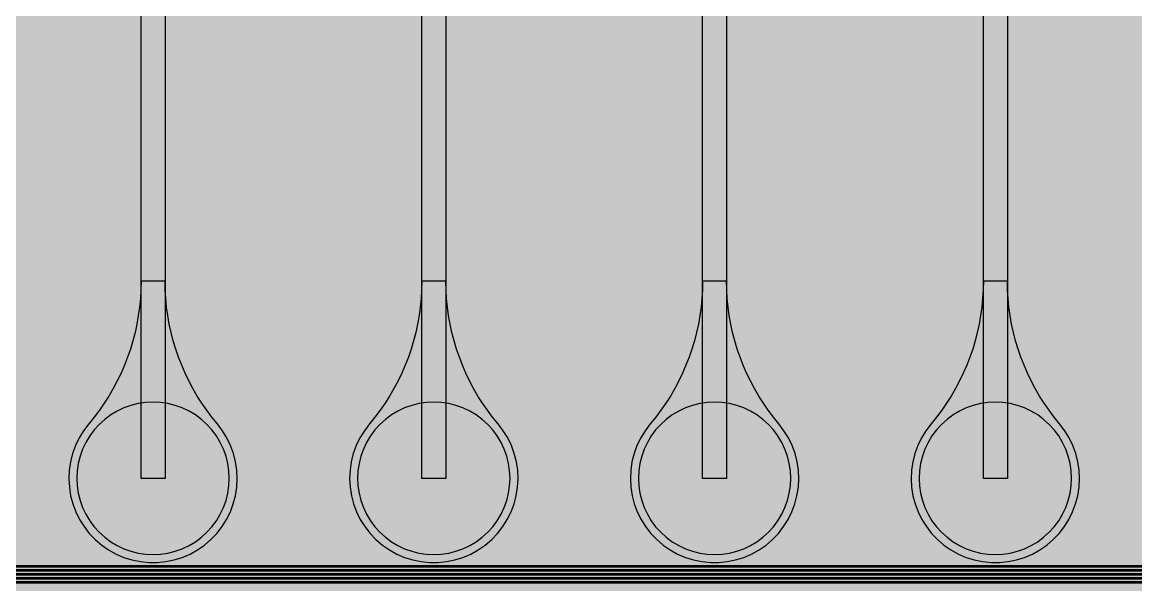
# Model space of a CAD drawing. Header units: metres. Extents: x -7240 to 10960, y -29667 to 1823.
# Drawn here: x -4015 to -2627, y -26915 to -26214 of the extents above; entities that cross this region are included whole.
import ezdxf

# ---------------------------------------------------------------- set-up
doc = ezdxf.new("R2010")
doc.units = ezdxf.units.M
for name, color, linetype in [('Metal1', 4, 'CONTINUOUS'), ('Polyimide', 7, 'CONTINUOUS'), ('Polyimide_Negative', 5, 'CONTINUOUS')]:
    doc.layers.add(name, color=color, linetype=linetype)

msp = doc.modelspace()

# ---------------------------------------------------------------- hatches: boundary and pattern name
at = {"layer": 'Polyimide'}
msp.add_hatch(color=7, dxfattribs=at).paths.add_polyline_path([(4088.5, -11806.9), (4098.7, -11851.2), (4115.6, -11893.5), (4138.6, -11932.7), (4167.4, -11968), (4201.1, -11998.5), (4239, -12023.6), (4280.3, -12042.7), (4349.2, -12073.7), (4413.2, -12113.8), (4471.3, -12162), (4522.3, -12217.7), (4565.4, -12279.7), (4599.7, -12346.9), (4624.7, -12418.2), (4639.9, -12492.2), (4645, -12567.5), (4639.9, -12642.8), (4624.7, -12716.8), (4599.7, -12788.1), (4565.4, -12855.3), (4522.3, -12917.3), (4471.3, -12973), (4413.2, -13021.2), (4349.2, -13061.3), (4280.3, -13092.3), (4239, -13111.4), (4201.1, -13136.5), (4167.4, -13167), (4138.6, -13202.3), (4115.6, -13241.5), (4098.7, -13283.8), (4088.5, -13328.1), (4085, -13373.5), (4085, -13567.5), (4099.4, -13861.6), (4142.6, -14152.8), (4214.2, -14438.4), (4313.4, -14715.5), (4439.2, -14981.7), (4590.6, -15234.2), (4766, -15470.7), (4963.7, -15688.8), (5181.8, -15886.5), (5418.3, -16061.9), (5670.8, -16213.3), (5936.9, -16339.1), (6214.1, -16438.3), (6499.7, -16509.9), (6790.9, -16553.1), (7085, -16567.5), (9960.4, -16567.5), (10038.8, -16571.4), (10116.4, -16582.9), (10192.6, -16601.9), (10266.5, -16628.4), (10337.5, -16662), (10404.8, -16702.3), (10467.9, -16749.1), (10526.1, -16801.8), (10578.8, -16860), (10625.6, -16923), (10665.9, -16990.4), (10699.5, -17061.4), (10725.9, -17135.3), (10745, -17211.4), (10756.5, -17289.1), (10760.4, -17367.5), (10760.4, -21957.3), (10721.6, -22012.9), (10686, -22070.6), (10653.6, -22130.1), (10624.5, -22191.4), (10598.9, -22254.2), (10576.8, -22318.2), (10558.3, -22383.5), (10543.4, -22449.6), (10532.2, -22516.5), (10524.7, -22583.8), (10521, -22651.5), (10521, -22719.3), (10524.7, -22787), (10532.2, -22854.4), (10543.4, -22921.2), (10558.3, -22987.4), (10576.8, -23052.6), (10598.9, -23116.7), (10624.5, -23179.5), (10653.6, -23240.7), (10686, -23300.3), (10721.6, -23357.9), (10760.4, -23413.5), (10760.4, -28667.5), (10756.5, -28745.9), (10745, -28823.6), (10725.9, -28899.7), (10699.5, -28973.6), (10665.9, -29044.6), (10625.6, -29112), (10578.8, -29175), (10526.1, -29233.2), (10467.9, -29285.9), (10404.8, -29332.7), (10337.5, -29373), (10266.5, -29406.6), (10192.6, -29433.1), (10116.4, -29452.1), (10038.8, -29463.6), (9960.4, -29467.5), (-6239.6, -29467.5), (-6318, -29463.6), (-6395.7, -29452.1), (-6471.9, -29433.1), (-6545.8, -29406.6), (-6616.7, -29373), (-6684.1, -29332.7), (-6747.1, -29285.9), (-6805.3, -29233.2), (-6858, -29175), (-6904.8, -29112), (-6945.2, -29044.6), (-6978.7, -28973.6), (-7005.2, -28899.7), (-7024.3, -28823.6), (-7035.8, -28745.9), (-7039.6, -28667.5), (-7039.6, -23426.3), (-6999.4, -23370.1), (-6962.3, -23311.6), (-6928.7, -23251.2), (-6898.5, -23189), (-6871.8, -23125.1), (-6848.8, -23059.9), (-6829.5, -22993.4), (-6814, -22926), (-6802.4, -22857.8), (-6794.6, -22789.1), (-6790.7, -22720), (-6790.7, -22650.8), (-6794.6, -22581.8), (-6802.4, -22513), (-6814, -22444.8), (-6829.5, -22377.4), (-6848.8, -22311), (-6871.8, -22245.7), (-6898.5, -22181.9), (-6928.7, -22119.7), (-6962.3, -22059.2), (-6999.4, -22000.8), (-7039.6, -21944.5), (-7039.6, -17367.5), (-7035.8, -17289.1), (-7024.3, -17211.4), (-7005.2, -17135.3), (-6978.7, -17061.4), (-6945.2, -16990.4), (-6904.8, -16923), (-6858, -16860), (-6805.3, -16801.8), (-6747.1, -16749.1), (-6684.1, -16702.3), (-6616.7, -16662), (-6545.8, -16628.4), (-6471.9, -16601.9), (-6395.7, -16582.9), (-6318, -16571.4), (-6239.6, -16567.5), (-3334, -16567.5), (-3039.9, -16553.1), (-2748.7, -16509.9), (-2463.1, -16438.3), (-2185.9, -16339.1), (-1919.8, -16213.3), (-1667.3, -16061.9), (-1430.8, -15886.5), (-1212.7, -15688.8), (-1015, -15470.7), (-839.6, -15234.2), (-688.2, -14981.7), (-562.4, -14715.5), (-463.2, -14438.4), (-391.6, -14152.8), (-348.4, -13861.6), (-334, -13567.5), (-334, -13373.5), (-337.5, -13328.1), (-347.7, -13283.8), (-364.6, -13241.5), (-387.6, -13202.3), (-416.4, -13167), (-450.1, -13136.5), (-488, -13111.4), (-529.3, -13092.3), (-529.3, -13092.3), (-598.2, -13061.3), (-662.2, -13021.2), (-720.3, -12973), (-771.3, -12917.3), (-814.4, -12855.3), (-848.7, -12788.1), (-873.7, -12716.8), (-888.9, -12642.8), (-894, -12567.5), (-888.9, -12492.2), (-873.7, -12418.2), (-848.7, -12346.9), (-814.4, -12279.7), (-771.3, -12217.7), (-720.3, -12162), (-662.2, -12113.8), (-598.2, -12073.7), (-529.3, -12042.7), (-488, -12023.6), (-450.1, -11998.5), (-416.4, -11968), (-387.6, -11932.7), (-364.6, -11893.5), (-347.7, -11851.2), (-337.5, -11806.9), (-334, -11761.5), (-334, -11074.3), (-337.5, -11028.9), (-347.7, -10984.6), (-364.6, -10942.4), (-387.6, -10903.1), (-416.4, -10867.8), (-450.1, -10837.3), (-488, -10812.2), (-529.3, -10793.2), (-529.3, -10793.2), (-598.2, -10762.1), (-662.2, -10722.1), (-720.3, -10673.8), (-771.3, -10618.1), (-814.4, -10556.1), (-848.7, -10488.9), (-873.7, -10417.6), (-888.9, -10343.7), (-894, -10268.3), (-888.9, -10193), (-873.7, -10119), (-848.7, -10047.8), (-814.4, -9980.5), (-771.3, -9918.5), (-720.3, -9862.9), (-662.2, -9814.6), (-598.2, -9774.6), (-529.3, -9743.5), (-488, -9724.5), (-450.1, -9699.4), (-416.4, -9668.8), (-387.6, -9633.5), (-364.6, -9594.3), (-347.7, -9552), (-337.5, -9507.7), (-334, -9462.4), (-334, -8775.1), (-337.5, -8729.8), (-347.7, -8685.5), (-364.6, -8643.2), (-387.6, -8604), (-416.4, -8568.7), (-450.1, -8538.1), (-488, -8513), (-529.3, -8494), (-529.3, -8494), (-598.2, -8462.9), (-662.2, -8422.9), (-720.3, -8374.6), (-771.3, -8319), (-814.4, -8257), (-848.7, -8189.7), (-873.7, -8118.5), (-888.9, -8044.5), (-894, -7969.2), (-888.9, -7893.8), (-873.7, -7819.9), (-848.7, -7748.6), (-814.4, -7681.4), (-771.3, -7619.4), (-720.3, -7563.7), (-662.2, -7515.4), (-598.2, -7475.4), (-529.3, -7444.3), (-529.3, -7444.3), (-488, -7425.3), (-450.1, -7400.2), (-416.4, -7369.7), (-387.6, -7334.4), (-364.6, -7295.1), (-347.7, -7252.9), (-337.5, -7208.6), (-334, -7163.2), (-334, -6476), (-337.5, -6430.6), (-347.7, -6386.3), (-364.6, -6344), (-387.6, -6304.8), (-416.4, -6269.5), (-450.1, -6239), (-488, -6213.9), (-529.3, -6194.8), (-529.3, -6194.8), (-598.2, -6163.8), (-662.2, -6123.7), (-720.3, -6075.5), (-771.3, -6019.8), (-814.4, -5957.8), (-848.7, -5890.6), (-873.7, -5819.3), (-888.9, -5745.3), (-894, -5670), (-888.9, -5594.7), (-873.7, -5520.7), (-848.7, -5449.4), (-814.4, -5382.2), (-771.3, -5320.2), (-720.3, -5264.5), (-662.2, -5216.3), (-598.2, -5176.2), (-529.3, -5145.2), (-529.3, -5145.2), (-488, -5126.1), (-450.1, -5101), (-416.4, -5070.5), (-387.6, -5035.2), (-364.6, -4996), (-347.7, -4953.7), (-337.5, -4909.4), (-334, -4864), (-334, 380), (-334, 1522.5), (-289, 1522.5), (-288.8, 1515.6), (-288.1, 1508.8), (-287, 1502), (-285.4, 1495.3), (-283.4, 1488.7), (-281, 1482.3), (-278.2, 1476.1), (-274.9, 1470), (-271.3, 1464.2), (-267.3, 1458.6), (-262.9, 1453.3), (-258.2, 1448.3), (-253.2, 1443.6), (-247.9, 1439.2), (-242.3, 1435.2), (-236.5, 1431.6), (-230.4, 1428.3), (-224.2, 1425.5), (-217.8, 1423.1), (-211.2, 1421.1), (-204.5, 1419.5), (-197.7, 1418.4), (-190.9, 1417.7), (-184, 1417.5), (-177.1, 1417.7), (-170.3, 1418.4), (-163.5, 1419.5), (-156.8, 1421.1), (-150.2, 1423.1), (-143.8, 1425.5), (-137.6, 1428.3), (-131.5, 1431.6), (-125.7, 1435.2), (-120.1, 1439.2), (-114.8, 1443.6), (-109.8, 1448.3), (-105.1, 1453.3), (-100.7, 1458.6), (-96.7, 1464.2), (-93.1, 1470), (-89.8, 1476.1), (-87, 1482.3), (-84.6, 1488.7), (-82.6, 1495.3), (-81, 1502), (-79.9, 1508.8), (-79.2, 1515.6), (-79, 1522.5), (1786, 1522.5), (3835, 1522.5), (3835.2, 1529), (3835.9, 1535.6), (3836.9, 1542), (3838.4, 1548.4), (3840.3, 1554.6), (3842.6, 1560.8), (3845.3, 1566.7), (3848.4, 1572.5), (3851.9, 1578.1), (3855.7, 1583.4), (3859.8, 1588.4), (3864.3, 1593.2), (3869.1, 1597.7), (3874.1, 1601.8), (3879.4, 1605.6), (3885, 1609.1), (3890.8, 1612.2), (3896.7, 1614.9), (3902.9, 1617.2), (3909.1, 1619.1), (3915.5, 1620.6), (3921.9, 1621.6), (3928.5, 1622.3), (3935, 1622.5), (3941.5, 1622.3), (3948.1, 1621.6), (3954.5, 1620.6), (3960.9, 1619.1), (3967.1, 1617.2), (3973.3, 1614.9), (3979.2, 1612.2), (3985, 1609.1), (3990.6, 1605.6), (3995.9, 1601.8), (4000.9, 1597.7), (4005.7, 1593.2), (4010.2, 1588.4), (4014.3, 1583.4), (4018.1, 1578.1), (4021.6, 1572.5), (4024.7, 1566.7), (4027.4, 1560.8), (4029.7, 1554.6), (4031.6, 1548.4), (4033.1, 1542), (4034.1, 1535.6), (4034.8, 1529), (4035, 1522.5), (4085, 1522.5), (4085, 380), (4085, 330), (4085, -4864), (4088.5, -4909.4), (4098.7, -4953.7), (4115.6, -4996), (4138.6, -5035.2), (4167.4, -5070.5), (4201.1, -5101), (4239, -5126.1), (4280.3, -5145.2), (4280.3, -5145.2), (4349.2, -5176.2), (4413.2, -5216.3), (4471.3, -5264.5), (4522.3, -5320.2), (4565.4, -5382.2), (4599.7, -5449.4), (4624.7, -5520.7), (4639.9, -5594.7), (4645, -5670), (4639.9, -5745.3), (4624.7, -5819.3), (4599.7, -5890.6), (4565.4, -5957.8), (4522.3, -6019.8), (4471.3, -6075.5), (4413.2, -6123.7), (4349.2, -6163.8), (4280.3, -6194.8), (4239, -6213.9), (4201.1, -6239), (4167.4, -6269.5), (4138.6, -6304.8), (4115.6, -6344), (4098.7, -6386.3), (4088.5, -6430.6), (4085, -6476), (4085, -11761.5), (4088.5, -11806.9)])

# ---------------------------------------------------------------- linework, layer by layer
at = {"layer": 'Metal1'}
for points in [[(1773.9, -18191.7), (1773.9, -28292.9), (1743.3, -28323.5), (-5952.5, -28323.5), (-5983.1, -28292.9), (-5983.1, -25881.6), (-5952.5, -25851), (-2831.7, -25851), (-2798, -25880.3), (-2787.1, -26028.2), (-2787.1, -26782.5), (-2817.1, -26782.5), (-2817.1, -26028.2), (-2806.3, -25883.7), (-2832.5, -25853), (-5951.7, -25853), (-5981.1, -25882.4), (-5981.1, -28292.1), (-5951.7, -28321.5), (1742.5, -28321.5), (1771.9, -28292.1), (1771.9, -18191.7)], [(1763.9, -18191.7), (1763.9, -28282.9), (1733.3, -28313.5), (-5942.5, -28313.5), (-5973.1, -28282.9), (-5973.1, -25891.6), (-5942.5, -25861), (-3181.7, -25861), (-3147.9, -25890.3), (-3137.1, -26036.2), (-3137.1, -26782.5), (-3167.1, -26782.5), (-3167.1, -26036.2), (-3156.3, -25893.7), (-3182.5, -25863), (-5941.7, -25863), (-5971.1, -25892.4), (-5971.1, -28282.1), (-5941.7, -28311.5), (1732.5, -28311.5), (1761.9, -28282.1), (1761.9, -18191.7)], [(1753.9, -18191.7), (1753.9, -28272.9), (1723.3, -28303.5), (-5932.5, -28303.5), (-5963.1, -28272.9), (-5963.1, -25901.6), (-5932.5, -25871), (-3531.7, -25871), (-3497.9, -25900.3), (-3487.1, -26044.2), (-3487.1, -26782.5), (-3517.1, -26782.5), (-3517.1, -26044.2), (-3506.3, -25903.7), (-3532.5, -25873), (-5931.7, -25873), (-5961.1, -25902.4), (-5961.1, -28272.1), (-5931.7, -28301.5), (1722.5, -28301.5), (1751.9, -28272.1), (1751.9, -18191.7)], [(1743.9, -18191.7), (1743.9, -28262.9), (1713.3, -28293.5), (-5922.5, -28293.5), (-5953.1, -28262.9), (-5953.1, -25911.6), (-5922.5, -25881), (-3881.7, -25881), (-3847.9, -25910.2), (-3837.1, -26052.2), (-3837.1, -26782.5), (-3867.1, -26782.5), (-3867.1, -26052.2), (-3856.4, -25913.8), (-3882.5, -25883), (-5921.7, -25883), (-5951.1, -25912.4), (-5951.1, -28262.1), (-5921.7, -28291.5), (1712.5, -28291.5), (1741.9, -28262.1), (1741.9, -18191.7)], [(1698.9, -18191.7), (1698.9, -28217.9), (1668.3, -28248.5), (-5877.5, -28248.5), (-5908.1, -28217.9), (-5908.1, -26921.6), (-5877.5, -26891), (143.3, -26891), (179.6, -26919.2), (187.9, -26982.8), (187.9, -27152.5), (157.9, -27152.5), (157.9, -26982.8), (166.1, -26924.8), (142.5, -26893), (-5876.7, -26893), (-5906.1, -26922.4), (-5906.1, -28217.1), (-5876.7, -28246.5), (1667.5, -28246.5), (1696.9, -28217.1), (1696.9, -18191.7)], [(1693.9, -18191.7), (1693.9, -28212.9), (1663.3, -28243.5), (-5872.5, -28243.5), (-5903.1, -28212.9), (-5903.1, -26926.6), (-5872.5, -26896), (-31.7, -26896), (1.8, -26925.4), (12.9, -27086.2), (12.9, -27892.5), (-17.1, -27892.5), (-17.1, -27086.2), (-6.1, -26928.6), (-32.5, -26898), (-5871.7, -26898), (-5901.1, -26927.4), (-5901.1, -28212.1), (-5871.7, -28241.5), (1662.5, -28241.5), (1691.9, -28212.1), (1691.9, -18191.7)], [(1688.9, -18191.7), (1688.9, -28207.9), (1658.3, -28238.5), (-5867.5, -28238.5), (-5898.1, -28207.9), (-5898.1, -26931.6), (-5867.5, -26901), (-348.1, -26901), (-299, -26923.6), (-247.4, -26997.3), (-164.1, -27145.1), (-190.2, -27159.9), (-273.5, -27012), (-308.2, -26932.6), (-348.6, -26903), (-5866.7, -26903), (-5896.1, -26932.4), (-5896.1, -28207.1), (-5866.7, -28236.5), (1657.5, -28236.5), (1686.9, -28207.1), (1686.9, -18191.7)], [(1683.9, -18191.7), (1683.9, -28202.9), (1653.3, -28233.5), (-5862.5, -28233.5), (-5893.1, -28202.9), (-5893.1, -26936.6), (-5862.5, -26906), (-381.7, -26906), (-348.1, -26935.4), (-337.1, -27094.2), (-337.1, -27892.5), (-367.1, -27892.5), (-367.1, -27094.2), (-356.1, -26938.6), (-382.5, -26908), (-5861.7, -26908), (-5891.1, -26937.4), (-5891.1, -28202.1), (-5861.7, -28231.5), (1652.5, -28231.5), (1681.9, -28202.1), (1681.9, -18191.7)], [(1678.9, -18191.7), (1678.9, -28197.9), (1648.3, -28228.5), (-5857.5, -28228.5), (-5888.1, -28197.9), (-5888.1, -26941.6), (-5857.5, -26911), (-698.1, -26911), (-648.4, -26933), (-600.1, -26998.6), (-514.2, -27144.9), (-540.1, -27160.1), (-626, -27013.8), (-657.9, -26942.7), (-698.6, -26913), (-5856.7, -26913), (-5886.1, -26942.4), (-5886.1, -28197.1), (-5856.7, -28226.5), (1647.5, -28226.5), (1676.9, -28197.1), (1676.9, -18191.7)]]:
    msp.add_lwpolyline(points, dxfattribs=at)
for points in [[(-3867.1, -26536.9), (-3867.3, -26547.7), (-3868, -26558.4), (-3869, -26569.1), (-3870.5, -26579.7), (-3872.3, -26590.3), (-3874.6, -26600.8), (-3877.3, -26611.1), (-3880.4, -26621.4), (-3883.9, -26631.6), (-3887.8, -26641.6), (-3892.1, -26651.4), (-3896.7, -26661.1), (-3901.8, -26670.6), (-3907.2, -26679.9), (-3912.9, -26688.9), (-3919, -26697.7), (-3925.5, -26706.3), (-3932.3, -26714.6), (-3938.7, -26723.1), (-3944.2, -26732.1), (-3948.9, -26741.7), (-3952.5, -26751.6), (-3955.1, -26761.9), (-3956.6, -26772.4), (-3957.1, -26783), (-3956.5, -26793.6), (-3954.9, -26804.1), (-3952.2, -26814.3), (-3948.5, -26824.2), (-3943.8, -26833.7), (-3938.1, -26842.7), (-3931.6, -26851.1), (-3924.3, -26858.8), (-3916.2, -26865.7), (-3907.5, -26871.7), (-3898.2, -26876.8), (-3888.5, -26881), (-3878.4, -26884.2), (-3868, -26886.3), (-3857.4, -26887.4), (-3846.8, -26887.4), (-3836.3, -26886.3), (-3825.9, -26884.2), (-3815.8, -26881), (-3806, -26876.8), (-3796.7, -26871.7), (-3788, -26865.7), (-3780, -26858.8), (-3772.6, -26851.1), (-3766.1, -26842.7), (-3760.5, -26833.7), (-3755.8, -26824.2), (-3752.1, -26814.3), (-3749.4, -26804.1), (-3747.7, -26793.6), (-3747.1, -26783), (-3747.6, -26772.4), (-3749.2, -26761.9), (-3751.8, -26751.6), (-3755.4, -26741.7), (-3760, -26732.1), (-3765.6, -26723.1), (-3772, -26714.6), (-3778.8, -26706.3), (-3785.2, -26697.7), (-3791.3, -26688.9), (-3797.1, -26679.9), (-3802.5, -26670.6), (-3807.5, -26661.1), (-3812.2, -26651.4), (-3816.4, -26641.6), (-3820.3, -26631.6), (-3823.8, -26621.4), (-3826.9, -26611.1), (-3829.6, -26600.8), (-3831.9, -26590.3), (-3833.8, -26579.7), (-3835.2, -26569.1), (-3836.3, -26558.4), (-3836.9, -26547.7), (-3837.1, -26536.9), (-3867.1, -26536.9)], [(-3517.1, -26536.9), (-3517.3, -26547.7), (-3518, -26558.4), (-3519, -26569.1), (-3520.5, -26579.7), (-3522.3, -26590.3), (-3524.6, -26600.8), (-3527.3, -26611.1), (-3530.4, -26621.4), (-3533.9, -26631.6), (-3537.8, -26641.6), (-3542.1, -26651.4), (-3546.7, -26661.1), (-3551.8, -26670.6), (-3557.2, -26679.9), (-3562.9, -26688.9), (-3569, -26697.7), (-3575.5, -26706.3), (-3582.3, -26714.6), (-3588.7, -26723.1), (-3594.2, -26732.1), (-3598.9, -26741.7), (-3602.5, -26751.6), (-3605.1, -26761.9), (-3606.6, -26772.4), (-3607.1, -26783), (-3606.5, -26793.6), (-3604.9, -26804.1), (-3602.2, -26814.3), (-3598.5, -26824.2), (-3593.8, -26833.7), (-3588.1, -26842.7), (-3581.6, -26851.1), (-3574.3, -26858.8), (-3566.2, -26865.7), (-3557.5, -26871.7), (-3548.2, -26876.8), (-3538.5, -26881), (-3528.4, -26884.2), (-3518, -26886.3), (-3507.4, -26887.4), (-3496.8, -26887.4), (-3486.3, -26886.3), (-3475.9, -26884.2), (-3465.8, -26881), (-3456, -26876.8), (-3446.7, -26871.7), (-3438, -26865.7), (-3430, -26858.8), (-3422.6, -26851.1), (-3416.1, -26842.7), (-3410.5, -26833.7), (-3405.8, -26824.2), (-3402.1, -26814.3), (-3399.4, -26804.1), (-3397.7, -26793.6), (-3397.1, -26783), (-3397.6, -26772.4), (-3399.2, -26761.9), (-3401.8, -26751.6), (-3405.4, -26741.7), (-3410, -26732.1), (-3415.6, -26723.1), (-3422, -26714.6), (-3428.8, -26706.3), (-3435.2, -26697.7), (-3441.3, -26688.9), (-3447.1, -26679.9), (-3452.5, -26670.6), (-3457.5, -26661.1), (-3462.2, -26651.4), (-3466.4, -26641.6), (-3470.3, -26631.6), (-3473.8, -26621.4), (-3476.9, -26611.1), (-3479.6, -26600.8), (-3481.9, -26590.3), (-3483.8, -26579.7), (-3485.2, -26569.1), (-3486.3, -26558.4), (-3486.9, -26547.7), (-3487.1, -26536.9), (-3517.1, -26536.9)], [(-3167.1, -26536.9), (-3167.3, -26547.7), (-3168, -26558.4), (-3169, -26569.1), (-3170.5, -26579.7), (-3172.3, -26590.3), (-3174.6, -26600.8), (-3177.3, -26611.1), (-3180.4, -26621.4), (-3183.9, -26631.6), (-3187.8, -26641.6), (-3192.1, -26651.4), (-3196.7, -26661.1), (-3201.8, -26670.6), (-3207.2, -26679.9), (-3212.9, -26688.9), (-3219, -26697.7), (-3225.5, -26706.3), (-3232.3, -26714.6), (-3238.7, -26723.1), (-3244.2, -26732.1), (-3248.9, -26741.7), (-3252.5, -26751.6), (-3255.1, -26761.9), (-3256.6, -26772.4), (-3257.1, -26783), (-3256.5, -26793.6), (-3254.9, -26804.1), (-3252.2, -26814.3), (-3248.5, -26824.2), (-3243.8, -26833.7), (-3238.1, -26842.7), (-3231.6, -26851.1), (-3224.3, -26858.8), (-3216.2, -26865.7), (-3207.5, -26871.7), (-3198.2, -26876.8), (-3188.5, -26881), (-3178.4, -26884.2), (-3168, -26886.3), (-3157.4, -26887.4), (-3146.8, -26887.4), (-3136.3, -26886.3), (-3125.9, -26884.2), (-3115.8, -26881), (-3106, -26876.8), (-3096.7, -26871.7), (-3088, -26865.7), (-3080, -26858.8), (-3072.6, -26851.1), (-3066.1, -26842.7), (-3060.5, -26833.7), (-3055.8, -26824.2), (-3052.1, -26814.3), (-3049.4, -26804.1), (-3047.7, -26793.6), (-3047.1, -26783), (-3047.6, -26772.4), (-3049.2, -26761.9), (-3051.8, -26751.6), (-3055.4, -26741.7), (-3060, -26732.1), (-3065.6, -26723.1), (-3072, -26714.6), (-3078.8, -26706.3), (-3085.2, -26697.7), (-3091.3, -26688.9), (-3097.1, -26679.9), (-3102.5, -26670.6), (-3107.5, -26661.1), (-3112.2, -26651.4), (-3116.4, -26641.6), (-3120.3, -26631.6), (-3123.8, -26621.4), (-3126.9, -26611.1), (-3129.6, -26600.8), (-3131.9, -26590.3), (-3133.8, -26579.7), (-3135.2, -26569.1), (-3136.3, -26558.4), (-3136.9, -26547.7), (-3137.1, -26536.9), (-3167.1, -26536.9)], [(-2817.1, -26536.9), (-2817.3, -26547.7), (-2818, -26558.4), (-2819, -26569.1), (-2820.5, -26579.7), (-2822.3, -26590.3), (-2824.6, -26600.8), (-2827.3, -26611.1), (-2830.4, -26621.4), (-2833.9, -26631.6), (-2837.8, -26641.6), (-2842.1, -26651.4), (-2846.7, -26661.1), (-2851.8, -26670.6), (-2857.2, -26679.9), (-2862.9, -26688.9), (-2869, -26697.7), (-2875.5, -26706.3), (-2882.3, -26714.6), (-2888.7, -26723.1), (-2894.2, -26732.1), (-2898.9, -26741.7), (-2902.5, -26751.6), (-2905.1, -26761.9), (-2906.6, -26772.4), (-2907.1, -26783), (-2906.5, -26793.6), (-2904.9, -26804.1), (-2902.2, -26814.3), (-2898.5, -26824.2), (-2893.8, -26833.7), (-2888.1, -26842.7), (-2881.6, -26851.1), (-2874.3, -26858.8), (-2866.2, -26865.7), (-2857.5, -26871.7), (-2848.2, -26876.8), (-2838.5, -26881), (-2828.4, -26884.2), (-2818, -26886.3), (-2807.4, -26887.4), (-2796.8, -26887.4), (-2786.3, -26886.3), (-2775.9, -26884.2), (-2765.8, -26881), (-2756, -26876.8), (-2746.7, -26871.7), (-2738, -26865.7), (-2730, -26858.8), (-2722.6, -26851.1), (-2716.1, -26842.7), (-2710.5, -26833.7), (-2705.8, -26824.2), (-2702.1, -26814.3), (-2699.4, -26804.1), (-2697.7, -26793.6), (-2697.1, -26783), (-2697.6, -26772.4), (-2699.2, -26761.9), (-2701.8, -26751.6), (-2705.4, -26741.7), (-2710, -26732.1), (-2715.6, -26723.1), (-2722, -26714.6), (-2728.8, -26706.3), (-2735.2, -26697.7), (-2741.3, -26688.9), (-2747.1, -26679.9), (-2752.5, -26670.6), (-2757.5, -26661.1), (-2762.2, -26651.4), (-2766.4, -26641.6), (-2770.3, -26631.6), (-2773.8, -26621.4), (-2776.9, -26611.1), (-2779.6, -26600.8), (-2781.9, -26590.3), (-2783.8, -26579.7), (-2785.2, -26569.1), (-2786.3, -26558.4), (-2786.9, -26547.7), (-2787.1, -26536.9), (-2817.1, -26536.9)]]:
    msp.add_lwpolyline(points, close=True, dxfattribs=at)
at = {"layer": 'Polyimide_Negative'}
for points in [[(-3757.1, -26782.5), (-3757.6, -26773.2), (-3759, -26764), (-3761.2, -26754.9), (-3764.4, -26746.1), (-3768.3, -26737.7), (-3773.1, -26729.7), (-3778.7, -26722.2), (-3784.9, -26715.3), (-3791.9, -26709.1), (-3799.3, -26703.5), (-3807.3, -26698.7), (-3815.8, -26694.7), (-3824.5, -26691.6), (-3833.6, -26689.3), (-3842.8, -26688), (-3852.1, -26687.5), (-3861.4, -26688), (-3870.7, -26689.3), (-3879.7, -26691.6), (-3888.5, -26694.7), (-3896.9, -26698.7), (-3904.9, -26703.5), (-3912.4, -26709.1), (-3919.3, -26715.3), (-3925.6, -26722.2), (-3931.1, -26729.7), (-3935.9, -26737.7), (-3939.9, -26746.1), (-3943, -26754.9), (-3945.3, -26764), (-3946.7, -26773.2), (-3947.1, -26782.5), (-3946.7, -26791.8), (-3945.3, -26801), (-3943, -26810.1), (-3939.9, -26818.9), (-3935.9, -26827.3), (-3931.1, -26835.3), (-3925.6, -26842.8), (-3919.3, -26849.7), (-3912.4, -26855.9), (-3904.9, -26861.5), (-3896.9, -26866.3), (-3888.5, -26870.3), (-3879.7, -26873.4), (-3870.7, -26875.7), (-3861.4, -26877), (-3852.1, -26877.5), (-3842.8, -26877), (-3833.6, -26875.7), (-3824.5, -26873.4), (-3815.8, -26870.3), (-3807.3, -26866.3), (-3799.3, -26861.5), (-3791.9, -26855.9), (-3784.9, -26849.7), (-3778.7, -26842.8), (-3773.1, -26835.3), (-3768.3, -26827.3), (-3764.4, -26818.9), (-3761.2, -26810.1), (-3759, -26801), (-3757.6, -26791.8), (-3757.1, -26782.5)], [(-3407.1, -26782.5), (-3407.6, -26773.2), (-3409, -26764), (-3411.2, -26754.9), (-3414.4, -26746.1), (-3418.3, -26737.7), (-3423.1, -26729.7), (-3428.7, -26722.2), (-3434.9, -26715.3), (-3441.9, -26709.1), (-3449.3, -26703.5), (-3457.3, -26698.7), (-3465.8, -26694.7), (-3474.5, -26691.6), (-3483.6, -26689.3), (-3492.8, -26688), (-3502.1, -26687.5), (-3511.4, -26688), (-3520.7, -26689.3), (-3529.7, -26691.6), (-3538.5, -26694.7), (-3546.9, -26698.7), (-3554.9, -26703.5), (-3562.4, -26709.1), (-3569.3, -26715.3), (-3575.6, -26722.2), (-3581.1, -26729.7), (-3585.9, -26737.7), (-3589.9, -26746.1), (-3593, -26754.9), (-3595.3, -26764), (-3596.7, -26773.2), (-3597.1, -26782.5), (-3596.7, -26791.8), (-3595.3, -26801), (-3593, -26810.1), (-3589.9, -26818.9), (-3585.9, -26827.3), (-3581.1, -26835.3), (-3575.6, -26842.8), (-3569.3, -26849.7), (-3562.4, -26855.9), (-3554.9, -26861.5), (-3546.9, -26866.3), (-3538.5, -26870.3), (-3529.7, -26873.4), (-3520.7, -26875.7), (-3511.4, -26877), (-3502.1, -26877.5), (-3492.8, -26877), (-3483.6, -26875.7), (-3474.5, -26873.4), (-3465.8, -26870.3), (-3457.3, -26866.3), (-3449.3, -26861.5), (-3441.9, -26855.9), (-3434.9, -26849.7), (-3428.7, -26842.8), (-3423.1, -26835.3), (-3418.3, -26827.3), (-3414.4, -26818.9), (-3411.2, -26810.1), (-3409, -26801), (-3407.6, -26791.8), (-3407.1, -26782.5)], [(-3057.1, -26782.5), (-3057.6, -26773.2), (-3059, -26764), (-3061.2, -26754.9), (-3064.4, -26746.1), (-3068.3, -26737.7), (-3073.1, -26729.7), (-3078.7, -26722.2), (-3084.9, -26715.3), (-3091.9, -26709.1), (-3099.3, -26703.5), (-3107.3, -26698.7), (-3115.8, -26694.7), (-3124.5, -26691.6), (-3133.6, -26689.3), (-3142.8, -26688), (-3152.1, -26687.5), (-3161.4, -26688), (-3170.7, -26689.3), (-3179.7, -26691.6), (-3188.5, -26694.7), (-3196.9, -26698.7), (-3204.9, -26703.5), (-3212.4, -26709.1), (-3219.3, -26715.3), (-3225.6, -26722.2), (-3231.1, -26729.7), (-3235.9, -26737.7), (-3239.9, -26746.1), (-3243, -26754.9), (-3245.3, -26764), (-3246.7, -26773.2), (-3247.1, -26782.5), (-3246.7, -26791.8), (-3245.3, -26801), (-3243, -26810.1), (-3239.9, -26818.9), (-3235.9, -26827.3), (-3231.1, -26835.3), (-3225.6, -26842.8), (-3219.3, -26849.7), (-3212.4, -26855.9), (-3204.9, -26861.5), (-3196.9, -26866.3), (-3188.5, -26870.3), (-3179.7, -26873.4), (-3170.7, -26875.7), (-3161.4, -26877), (-3152.1, -26877.5), (-3142.8, -26877), (-3133.6, -26875.7), (-3124.5, -26873.4), (-3115.8, -26870.3), (-3107.3, -26866.3), (-3099.3, -26861.5), (-3091.9, -26855.9), (-3084.9, -26849.7), (-3078.7, -26842.8), (-3073.1, -26835.3), (-3068.3, -26827.3), (-3064.4, -26818.9), (-3061.2, -26810.1), (-3059, -26801), (-3057.6, -26791.8), (-3057.1, -26782.5)], [(-2707.1, -26782.5), (-2707.6, -26773.2), (-2709, -26764), (-2711.2, -26754.9), (-2714.4, -26746.1), (-2718.3, -26737.7), (-2723.1, -26729.7), (-2728.7, -26722.2), (-2734.9, -26715.3), (-2741.9, -26709.1), (-2749.3, -26703.5), (-2757.3, -26698.7), (-2765.8, -26694.7), (-2774.5, -26691.6), (-2783.6, -26689.3), (-2792.8, -26688), (-2802.1, -26687.5), (-2811.4, -26688), (-2820.7, -26689.3), (-2829.7, -26691.6), (-2838.5, -26694.7), (-2846.9, -26698.7), (-2854.9, -26703.5), (-2862.4, -26709.1), (-2869.3, -26715.3), (-2875.6, -26722.2), (-2881.1, -26729.7), (-2885.9, -26737.7), (-2889.9, -26746.1), (-2893, -26754.9), (-2895.3, -26764), (-2896.7, -26773.2), (-2897.1, -26782.5), (-2896.7, -26791.8), (-2895.3, -26801), (-2893, -26810.1), (-2889.9, -26818.9), (-2885.9, -26827.3), (-2881.1, -26835.3), (-2875.6, -26842.8), (-2869.3, -26849.7), (-2862.4, -26855.9), (-2854.9, -26861.5), (-2846.9, -26866.3), (-2838.5, -26870.3), (-2829.7, -26873.4), (-2820.7, -26875.7), (-2811.4, -26877), (-2802.1, -26877.5), (-2792.8, -26877), (-2783.6, -26875.7), (-2774.5, -26873.4), (-2765.8, -26870.3), (-2757.3, -26866.3), (-2749.3, -26861.5), (-2741.9, -26855.9), (-2734.9, -26849.7), (-2728.7, -26842.8), (-2723.1, -26835.3), (-2718.3, -26827.3), (-2714.4, -26818.9), (-2711.2, -26810.1), (-2709, -26801), (-2707.6, -26791.8), (-2707.1, -26782.5)]]:
    msp.add_lwpolyline(points, close=True, dxfattribs=at)

doc.saveas('drawing.dxf')
